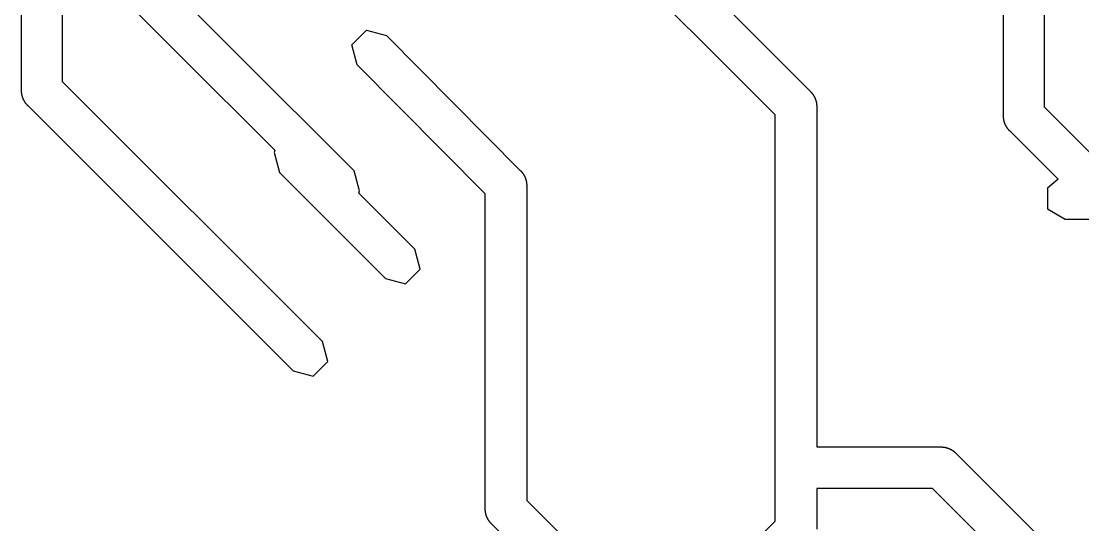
# Model space of a CAD drawing. Extents: x -11.9 to 11.9, y -22 to 22.
# Drawn here: x -6.4 to 0.11, y -2.89 to 0.2 of the extents above; entities that cross this region are included whole.
import ezdxf

# ---------------------------------------------------------------- set-up
doc = ezdxf.new("R2010")
doc.units = 0
doc.layers.add('TOP_-_WELDED', color=7, linetype='CONTINUOUS')

msp = doc.modelspace()

# ---------------------------------------------------------------- linework, layer by layer
at = {"layer": 'TOP_-_WELDED', "color": 12}
for points in [[(-2.6255, 0.8307), (-1.564, -0.2308), (-1.5625, -0.2322), (-1.5612, -0.2335), (-1.561, -0.2337), (-1.5597, -0.235), (-1.5595, -0.2352), (-1.5582, -0.2366), (-1.5581, -0.2367), (-1.5568, -0.2381), (-1.5567, -0.2382), (-1.5554, -0.2397), (-1.554, -0.2413), (-1.5527, -0.2429), (-1.5514, -0.2445), (-1.5501, -0.2461), (-1.5501, -0.2462), (-1.5489, -0.2478), (-1.5488, -0.2479), (-1.5477, -0.2494), (-1.5476, -0.2495), (-1.5465, -0.2511), (-1.5464, -0.2513), (-1.5454, -0.2528), (-1.5452, -0.253), (-1.5442, -0.2545), (-1.5441, -0.2547), (-1.5431, -0.2563), (-1.543, -0.2565), (-1.5421, -0.258), (-1.5419, -0.2583), (-1.541, -0.2598), (-1.5409, -0.26), (-1.54, -0.2616), (-1.5399, -0.2618), (-1.539, -0.2634), (-1.5389, -0.2637), (-1.5381, -0.2652), (-1.5379, -0.2655), (-1.5371, -0.267), (-1.537, -0.2673), (-1.5362, -0.2689), (-1.5361, -0.2692), (-1.5354, -0.2708), (-1.5352, -0.2711), (-1.5345, -0.2726), (-1.5344, -0.273), (-1.5337, -0.2745), (-1.5336, -0.2749), (-1.533, -0.2764), (-1.5328, -0.2768), (-1.5322, -0.2784), (-1.5321, -0.2787), (-1.5315, -0.2803), (-1.5314, -0.2806), (-1.5308, -0.2822), (-1.5307, -0.2826), (-1.5302, -0.2842), (-1.5301, -0.2845), (-1.5295, -0.2862), (-1.5295, -0.2865), (-1.529, -0.2882), (-1.5289, -0.2884), (-1.5284, -0.2902), (-1.5283, -0.2904), (-1.5279, -0.2922), (-1.5278, -0.2924), (-1.5274, -0.2942), (-1.5273, -0.2944), (-1.5269, -0.2962), (-1.5269, -0.2964), (-1.5265, -0.2982), (-1.5265, -0.2984), (-1.5261, -0.3003), (-1.5261, -0.3005), (-1.5257, -0.3023), (-1.5257, -0.3025), (-1.5254, -0.3044), (-1.5254, -0.3045), (-1.5251, -0.3065), (-1.5249, -0.3085), (-1.5248, -0.3086), (-1.5246, -0.3106), (-1.5244, -0.3127), (-1.5243, -0.3148), (-1.5242, -0.3168), (-1.5242, -0.3169), (-1.5241, -0.3189), (-1.5241, -0.3191), (-1.524, -0.321), (-1.524, -0.3212), (-1.524, -0.323), (-1.524, -0.3233), (-1.524, -0.3251), (-1.524, -0.3272), (-1.524, -2.413), (-0.7659, -2.413), (-0.7638, -2.413), (-0.762, -2.413), (-0.7617, -2.413), (-0.7599, -2.413), (-0.7597, -2.413), (-0.7578, -2.4131), (-0.7576, -2.4131), (-0.7556, -2.4132), (-0.7555, -2.4132), (-0.7535, -2.4133), (-0.7514, -2.4134), (-0.7493, -2.4136), (-0.7473, -2.4138), (-0.7472, -2.4139), (-0.7452, -2.4141), (-0.7432, -2.4144), (-0.7431, -2.4144), (-0.7412, -2.4147), (-0.741, -2.4147), (-0.7392, -2.4151), (-0.739, -2.4151), (-0.7371, -2.4155), (-0.7369, -2.4155), (-0.7351, -2.4159), (-0.7349, -2.4159), (-0.7331, -2.4163), (-0.7329, -2.4164), (-0.7311, -2.4168), (-0.7309, -2.4169), (-0.7291, -2.4173), (-0.7289, -2.4174), (-0.7271, -2.4179), (-0.7269, -2.418), (-0.7252, -2.4185), (-0.7249, -2.4185), (-0.7232, -2.4191), (-0.7229, -2.4192), (-0.7213, -2.4197), (-0.7209, -2.4198), (-0.7193, -2.4204), (-0.719, -2.4205), (-0.7174, -2.4211), (-0.7171, -2.4212), (-0.7155, -2.4218), (-0.7151, -2.422), (-0.7136, -2.4226), (-0.7132, -2.4227), (-0.7117, -2.4234), (-0.7113, -2.4235), (-0.7098, -2.4242), (-0.7095, -2.4244), (-0.7079, -2.4251), (-0.7076, -2.4252), (-0.706, -2.426), (-0.7057, -2.4261), (-0.7042, -2.4269), (-0.7039, -2.4271), (-0.7024, -2.4279), (-0.7021, -2.428), (-0.7005, -2.4289), (-0.7003, -2.429), (-0.6987, -2.4299), (-0.6985, -2.43), (-0.697, -2.4309), (-0.6967, -2.4311), (-0.6952, -2.432), (-0.695, -2.4321), (-0.6934, -2.4331), (-0.6932, -2.4332), (-0.6917, -2.4342), (-0.6915, -2.4344), (-0.69, -2.4354), (-0.6898, -2.4355), (-0.6882, -2.4366), (-0.6881, -2.4367), (-0.6866, -2.4378), (-0.6865, -2.4379), (-0.6849, -2.4391), (-0.6848, -2.4391), (-0.6832, -2.4404), (-0.6816, -2.4417), (-0.68, -2.443), (-0.6784, -2.4444), (-0.6769, -2.4457), (-0.6768, -2.4458), (-0.6754, -2.4471), (-0.6753, -2.4472), (-0.6739, -2.4485), (-0.6737, -2.4487), (-0.6724, -2.45), (-0.6722, -2.4502), (-0.6709, -2.4515), (-0.6695, -2.453), (0.087, -3.2095)], [(-6.0306, 0.5933), (-4.8455, -0.5919), (-4.8505, -0.6069), (-4.8176, -0.7296), (-4.1677, -1.3795), (-4.045, -1.4124), (-3.9552, -1.3226), (-3.9881, -1.1999), (-4.3319, -0.8561), (-4.3268, -0.8412), (-4.3597, -0.7185), (-5.8166, 0.7384)], [(0.3406, -0.7961), (-0.127, -0.3284), (-0.127, 0.7581)], [(-2.0846, -3.175), (-1.778, -2.8684), (-1.778, -2.5441), (-1.778, -2.5421), (-1.778, -2.54), (-1.778, -2.5379), (-1.778, -2.5359), (-1.778, -0.3759), (-2.838, 0.6842)], [(-0.381, 0.7094), (-0.381, -0.3771), (-0.381, -0.3792), (-0.381, -0.381), (-0.381, -0.3813), (-0.381, -0.3831), (-0.381, -0.3833), (-0.3809, -0.3852), (-0.3809, -0.3854), (-0.3808, -0.3874), (-0.3808, -0.3875), (-0.3807, -0.3895), (-0.3806, -0.3916), (-0.3804, -0.3937), (-0.3802, -0.3957), (-0.3801, -0.3958), (-0.3799, -0.3978), (-0.3796, -0.3998), (-0.3796, -0.3999), (-0.3793, -0.4018), (-0.3793, -0.402), (-0.3789, -0.4038), (-0.3789, -0.404), (-0.3785, -0.4059), (-0.3785, -0.4061), (-0.3781, -0.4079), (-0.3781, -0.4081), (-0.3777, -0.4099), (-0.3776, -0.4101), (-0.3772, -0.4119), (-0.3771, -0.4121), (-0.3767, -0.4139), (-0.3766, -0.4141), (-0.3761, -0.4159), (-0.376, -0.4161), (-0.3755, -0.4178), (-0.3755, -0.4181), (-0.3749, -0.4198), (-0.3748, -0.4201), (-0.3743, -0.4217), (-0.3742, -0.4221), (-0.3736, -0.4237), (-0.3735, -0.424), (-0.3729, -0.4256), (-0.3728, -0.4259), (-0.3722, -0.4275), (-0.372, -0.4279), (-0.3714, -0.4294), (-0.3713, -0.4298), (-0.3706, -0.4313), (-0.3705, -0.4317), (-0.3698, -0.4332), (-0.3696, -0.4335), (-0.3689, -0.4351), (-0.3688, -0.4354), (-0.368, -0.437), (-0.3679, -0.4373), (-0.3671, -0.4388), (-0.3669, -0.4391), (-0.3661, -0.4406), (-0.366, -0.4409), (-0.3651, -0.4425), (-0.365, -0.4427), (-0.3641, -0.4443), (-0.364, -0.4445), (-0.3631, -0.446), (-0.3629, -0.4463), (-0.362, -0.4478), (-0.3619, -0.448), (-0.3609, -0.4496), (-0.3608, -0.4498), (-0.3598, -0.4513), (-0.3596, -0.4515), (-0.3586, -0.453), (-0.3585, -0.4532), (-0.3574, -0.4548), (-0.3573, -0.4549), (-0.3562, -0.4564), (-0.3561, -0.4565), (-0.3549, -0.4581), (-0.3549, -0.4582), (-0.3536, -0.4598), (-0.3523, -0.4614), (-0.351, -0.463), (-0.3496, -0.4646), (-0.3483, -0.4661), (-0.3482, -0.4662), (-0.3469, -0.4676), (-0.3468, -0.4677), (-0.3455, -0.4691), (-0.3453, -0.4693), (-0.344, -0.4706), (-0.3438, -0.4708), (-0.3425, -0.4721), (-0.341, -0.4735), (-0.0445, -0.7701), (-0.11, -0.8255), (-0.11, -0.9525), (0, -1.016), (0.2517, -1.016)], [(-6.4008, 0.3116), (-6.4008, -0.2221), (-6.4008, -0.2242), (-6.4008, -0.226), (-6.4008, -0.2263), (-6.4008, -0.2281), (-6.4008, -0.2283), (-6.4007, -0.2302), (-6.4007, -0.2304), (-6.4006, -0.2324), (-6.4006, -0.2325), (-6.4005, -0.2345), (-6.4004, -0.2366), (-6.4002, -0.2387), (-6.4, -0.2407), (-6.3999, -0.2408), (-6.3997, -0.2428), (-6.3994, -0.2448), (-6.3994, -0.2449), (-6.3991, -0.2468), (-6.3991, -0.247), (-6.3987, -0.2488), (-6.3987, -0.249), (-6.3983, -0.2509), (-6.3983, -0.2511), (-6.3979, -0.2529), (-6.3979, -0.2531), (-6.3975, -0.2549), (-6.3974, -0.2551), (-6.397, -0.2569), (-6.3969, -0.2571), (-6.3965, -0.2589), (-6.3964, -0.2591), (-6.3959, -0.2609), (-6.3958, -0.2611), (-6.3953, -0.2628), (-6.3953, -0.2631), (-6.3947, -0.2648), (-6.3946, -0.2651), (-6.3941, -0.2667), (-6.394, -0.2671), (-6.3934, -0.2687), (-6.3933, -0.269), (-6.3927, -0.2706), (-6.3926, -0.2709), (-6.392, -0.2725), (-6.3918, -0.2729), (-6.3912, -0.2744), (-6.3911, -0.2748), (-6.3904, -0.2763), (-6.3903, -0.2767), (-6.3896, -0.2782), (-6.3894, -0.2785), (-6.3887, -0.2801), (-6.3886, -0.2804), (-6.3878, -0.282), (-6.3877, -0.2823), (-6.3869, -0.2838), (-6.3867, -0.2841), (-6.3859, -0.2856), (-6.3858, -0.2859), (-6.3849, -0.2875), (-6.3848, -0.2877), (-6.3839, -0.2893), (-6.3838, -0.2895), (-6.3829, -0.291), (-6.3827, -0.2913), (-6.3818, -0.2928), (-6.3817, -0.293), (-6.3807, -0.2946), (-6.3806, -0.2948), (-6.3796, -0.2963), (-6.3794, -0.2965), (-6.3784, -0.298), (-6.3783, -0.2982), (-6.3772, -0.2998), (-6.3771, -0.2999), (-6.376, -0.3014), (-6.3759, -0.3015), (-6.3747, -0.3031), (-6.3747, -0.3032), (-6.3734, -0.3048), (-6.3721, -0.3064), (-6.3708, -0.308), (-6.3694, -0.3096), (-6.3681, -0.3111), (-6.368, -0.3112), (-6.3667, -0.3126), (-6.3666, -0.3127), (-6.3653, -0.3141), (-6.3651, -0.3143), (-6.3638, -0.3156), (-6.3636, -0.3158), (-6.3623, -0.3171), (-6.3608, -0.3185), (-4.7338, -1.9456), (-4.6111, -1.9785), (-4.5213, -1.8887), (-4.5542, -1.766), (-6.1468, -0.1734), (-6.1468, 0.3531)], [(-3.0135, -3.389), (-3.516, -2.8865), (-3.5175, -2.8851), (-3.5188, -2.8838), (-3.519, -2.8836), (-3.5203, -2.8823), (-3.5205, -2.8821), (-3.5218, -2.8807), (-3.5219, -2.8806), (-3.5232, -2.8792), (-3.5233, -2.8791), (-3.5246, -2.8776), (-3.526, -2.876), (-3.5273, -2.8744), (-3.5286, -2.8728), (-3.5299, -2.8712), (-3.5299, -2.8711), (-3.5311, -2.8695), (-3.5312, -2.8694), (-3.5323, -2.8679), (-3.5324, -2.8678), (-3.5335, -2.8662), (-3.5336, -2.866), (-3.5346, -2.8645), (-3.5348, -2.8643), (-3.5358, -2.8628), (-3.5359, -2.8626), (-3.5369, -2.861), (-3.537, -2.8608), (-3.5379, -2.8593), (-3.5381, -2.859), (-3.539, -2.8575), (-3.5391, -2.8573), (-3.54, -2.8557), (-3.5401, -2.8555), (-3.541, -2.8539), (-3.5411, -2.8536), (-3.5419, -2.8521), (-3.5421, -2.8518), (-3.5429, -2.8503), (-3.543, -2.85), (-3.5438, -2.8484), (-3.5439, -2.8481), (-3.5446, -2.8465), (-3.5448, -2.8462), (-3.5455, -2.8447), (-3.5456, -2.8443), (-3.5463, -2.8428), (-3.5464, -2.8424), (-3.547, -2.8409), (-3.5472, -2.8405), (-3.5478, -2.8389), (-3.5479, -2.8386), (-3.5485, -2.837), (-3.5486, -2.8367), (-3.5492, -2.8351), (-3.5493, -2.8347), (-3.5498, -2.8331), (-3.5499, -2.8328), (-3.5505, -2.8311), (-3.5505, -2.8308), (-3.551, -2.8291), (-3.5511, -2.8289), (-3.5516, -2.8271), (-3.5517, -2.8269), (-3.5521, -2.8251), (-3.5522, -2.8249), (-3.5526, -2.8231), (-3.5527, -2.8229), (-3.5531, -2.8211), (-3.5531, -2.8209), (-3.5535, -2.8191), (-3.5535, -2.8189), (-3.5539, -2.817), (-3.5539, -2.8168), (-3.5543, -2.815), (-3.5543, -2.8148), (-3.5546, -2.8129), (-3.5546, -2.8128), (-3.5549, -2.8108), (-3.5551, -2.8088), (-3.5552, -2.8087), (-3.5554, -2.8067), (-3.5556, -2.8046), (-3.5557, -2.8025), (-3.5558, -2.8005), (-3.5558, -2.8004), (-3.5559, -2.7984), (-3.5559, -2.7982), (-3.556, -2.7963), (-3.556, -2.7961), (-3.556, -2.7943), (-3.556, -2.794), (-3.556, -2.7922), (-3.556, -2.7901), (-3.556, -0.8603), (-4.3408, -0.0677), (-4.3737, 0.055), (-4.2839, 0.1448), (-4.1612, 0.1119), (-3.342, -0.7156), (-3.3405, -0.717), (-3.3392, -0.7183), (-3.339, -0.7185), (-3.3377, -0.7198), (-3.3375, -0.72), (-3.3362, -0.7214), (-3.3361, -0.7215), (-3.3348, -0.7229), (-3.3347, -0.723), (-3.3334, -0.7245), (-3.332, -0.7261), (-3.3307, -0.7277), (-3.3294, -0.7293), (-3.3281, -0.7309), (-3.3281, -0.731), (-3.3269, -0.7326), (-3.3268, -0.7327), (-3.3257, -0.7342), (-3.3256, -0.7343), (-3.3245, -0.7359), (-3.3244, -0.7361), (-3.3234, -0.7376), (-3.3232, -0.7378), (-3.3222, -0.7393), (-3.3221, -0.7395), (-3.3211, -0.7411), (-3.321, -0.7413), (-3.3201, -0.7428), (-3.3199, -0.7431), (-3.319, -0.7446), (-3.3189, -0.7448), (-3.318, -0.7464), (-3.3179, -0.7466), (-3.317, -0.7482), (-3.3169, -0.7485), (-3.3161, -0.75), (-3.3159, -0.7503), (-3.3151, -0.7518), (-3.315, -0.7521), (-3.3142, -0.7537), (-3.3141, -0.754), (-3.3134, -0.7556), (-3.3132, -0.7559), (-3.3125, -0.7574), (-3.3124, -0.7578), (-3.3117, -0.7593), (-3.3116, -0.7597), (-3.311, -0.7612), (-3.3108, -0.7616), (-3.3102, -0.7632), (-3.3101, -0.7635), (-3.3095, -0.7651), (-3.3094, -0.7654), (-3.3088, -0.767), (-3.3087, -0.7674), (-3.3082, -0.769), (-3.3081, -0.7693), (-3.3075, -0.771), (-3.3075, -0.7713), (-3.307, -0.773), (-3.3069, -0.7732), (-3.3064, -0.775), (-3.3063, -0.7752), (-3.3059, -0.777), (-3.3058, -0.7772), (-3.3054, -0.779), (-3.3053, -0.7792), (-3.3049, -0.781), (-3.3049, -0.7812), (-3.3045, -0.783), (-3.3045, -0.7832), (-3.3041, -0.7851), (-3.3041, -0.7853), (-3.3037, -0.7871), (-3.3037, -0.7873), (-3.3034, -0.7892), (-3.3034, -0.7893), (-3.3031, -0.7913), (-3.3029, -0.7933), (-3.3028, -0.7934), (-3.3026, -0.7954), (-3.3024, -0.7975), (-3.3023, -0.7996), (-3.3022, -0.8016), (-3.3022, -0.8017), (-3.3021, -0.8037), (-3.3021, -0.8039), (-3.302, -0.8058), (-3.302, -0.806), (-3.302, -0.8078), (-3.302, -0.8081), (-3.302, -0.8099), (-3.302, -0.812), (-3.302, -2.7414), (-2.8684, -3.175)], [(-0.127, -3.3546), (-0.8146, -2.667), (-1.524, -2.667), (-1.524, -2.9171)]]:
    msp.add_lwpolyline(points, dxfattribs=at)

doc.saveas('drawing.dxf')
